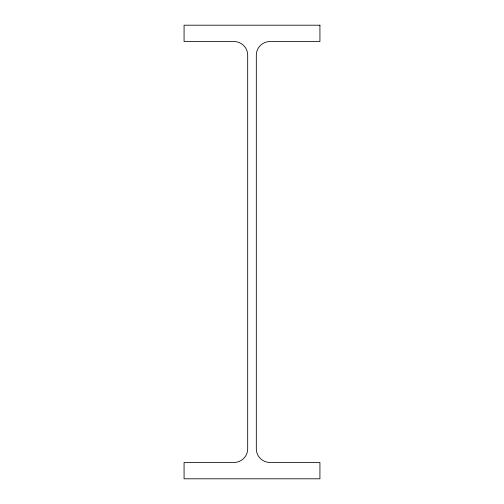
<?xml version="1.0" encoding="UTF-8"?>
<svg xmlns="http://www.w3.org/2000/svg" width="504" height="504" viewBox="0 0 504 504"><rect width="100%" height="100%" fill="white"/><g stroke="black" fill="none" stroke-linecap="round" stroke-linejoin="round"><path stroke-width="0.76" d="M319.927 25.2L184.073 25.2L184.073 41.549L234.095 41.549A13.583 13.583 0 0 1 247.684 55.131L247.684 448.869A13.583 13.583 0 0 1 234.095 462.451L184.073 462.451L184.073 478.8L319.927 478.8L319.927 462.451L269.905 462.451A13.583 13.583 0 0 1 256.316 448.869L256.316 55.131A13.583 13.583 0 0 1 269.905 41.549L319.927 41.549L319.927 25.2"/></g></svg>
